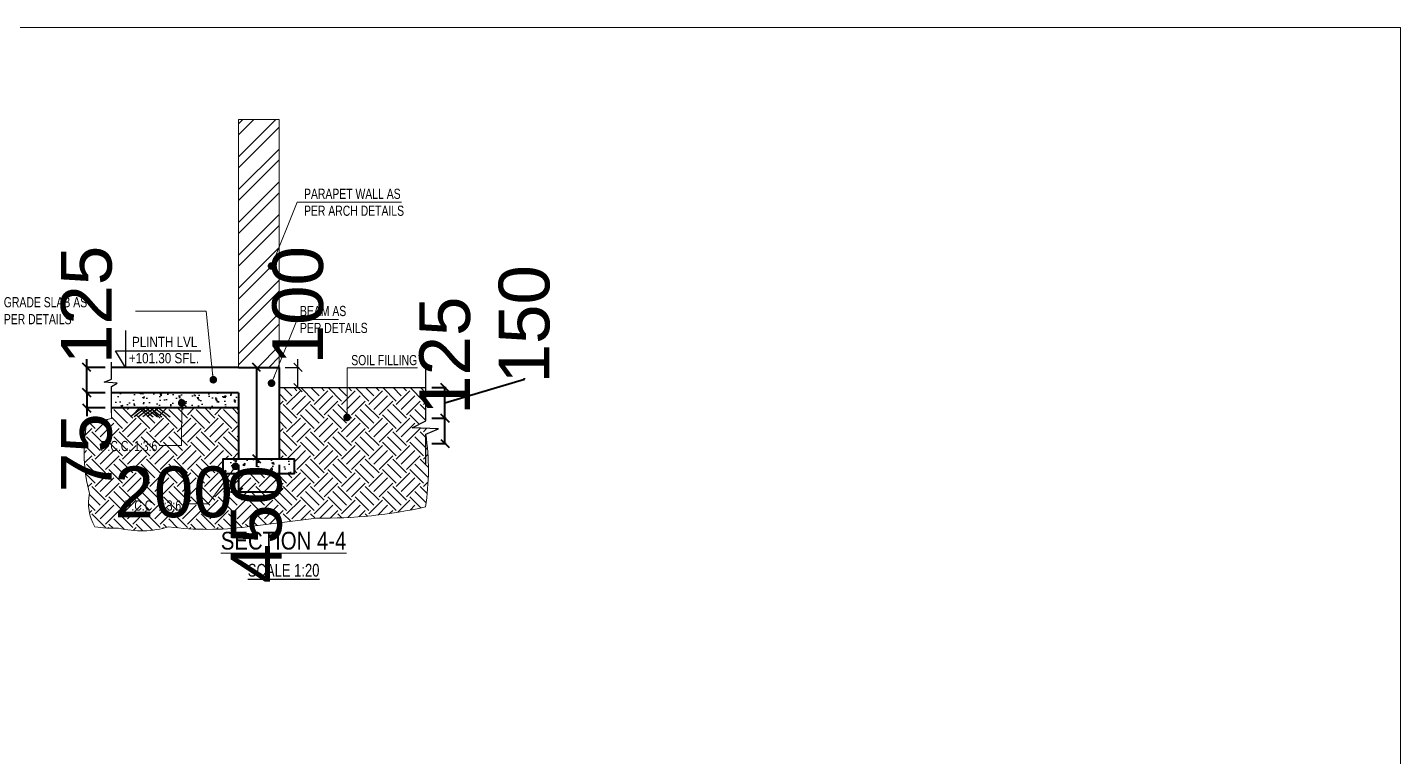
# Model space of a CAD drawing. Header units: millimetres. Extents: x 372 to 37729, y 179 to 80599.
# Drawn here: x 17064 to 23824, y 14622 to 18213 of the extents above; entities that cross this region are included whole.
import ezdxf

# ---------------------------------------------------------------- set-up
doc = ezdxf.new("R2010")
doc.units = ezdxf.units.MM
for name, color, linetype, lineweight in [('A-CONC-PATT', 253, 'Continuous', 0), ('Block', 41, 'Continuous', 13), ('S - COL', 5, 'Continuous', 40), ('S - COL HATCH', 9, 'Continuous', 5), ('S - DIM', 253, 'Continuous', 13), ('S - SEC CUT', 5, 'Continuous', 13), ('S - SEC CUT TXT', 1, 'Continuous', 13), ('STR-Stair', 1, 'Continuous', 13)]:
    doc.layers.add(name, color=color, linetype=linetype, lineweight=lineweight)
for name, color, linetype in [('HAT', 8, 'Continuous'), ('S - HATCH', 8, 'Continuous'), ('S - TXT-1', 6, 'Continuous'), ('S-DIM', 8, 'Continuous'), ('TEMP', 8, 'Continuous'), ('TEXT', 7, 'Continuous')]:
    doc.layers.add(name, color=color, linetype=linetype)
doc.styles.add('SD', font='ARIALNB.TTF')
doc.styles.add('SED', font='ARIALN.TTF', dxfattribs={"height": 50})
doc.styles.add('SOBHA', font='arial.ttf')
doc.styles.add('sobha.sed', font='swisscl.ttf')
doc.dimstyles.new('S--20', dxfattribs={"dimscale": 20, "dimtxt": 12.5, "dimasz": 2, "dimexe": 0.25, "dimexo": 1.5, "dimgap": 0.1, "dimtad": 0, "dimdec": 0, "dimrnd": 0.0005, "dimzin": 0, "dimdsep": 46, "dimtxsty": 'SOBHA', "dimblk": 'OBLIQUE', "dimcen": 0.09, "dimclrd": 8, "dimclre": 8, "dimclrt": 4, "dimadec": 0, "dimazin": 0, "dimtfac": 1, "dimtdec": 0, "dimtofl": 0, "dimtmove": 0, "dimatfit": 3, "dimfxl": 0.18, "dimtolj": 1, "dimtzin": 0, "dimlwd": -1, "dimlwe": -1, "dimarcsym": 0})
doc.dimstyles.new('S-25', dxfattribs={"dimscale": 25, "dimtxt": 2.5, "dimasz": 1.5, "dimexe": 0.25, "dimexo": 0.5, "dimgap": 0.1, "dimtad": 0, "dimdec": 0, "dimrnd": 0.0005, "dimzin": 0, "dimdsep": 46, "dimtxsty": 'SOBHA', "dimblk": 'OBLIQUE', "dimcen": 0.09, "dimclrd": 8, "dimclre": 8, "dimclrt": 6, "dimadec": 0, "dimazin": 0, "dimtfac": 1, "dimtdec": 0, "dimtofl": 0, "dimtmove": 0, "dimatfit": 3, "dimfxl": 0.18, "dimtolj": 1, "dimtzin": 0, "dimlwd": -1, "dimlwe": -1, "dimarcsym": 0})

# ---------------------------------------------------------------- blocks, each defined once
blk = doc.blocks.new('_Oblique')
at = {"color": 0, "linetype": 'ByBlock', "lineweight": -2}
blk.add_line((-0.5, -0.5), (0.5, 0.5), dxfattribs=at)
blk = doc.blocks.new('*D334')
at = {"layer": 'Defpoints', "color": 0, "transparency": 16777216}
for p in [(17355.4, 16538.9), (17476.9, 16538.9), (17476.9, 16413.9)]:
    blk.add_point(p, dxfattribs=at)
at = {"layer": 'S - COL', "color": 8, "transparency": 16777216}
for p, q in [((17355.4, 16538.9), (17355.4, 16578.9)), ((17446.9, 16538.9), (17350.4, 16538.9)), ((17355.4, 16413.9), (17355.4, 16538.9)), ((17446.9, 16413.9), (17350.4, 16413.9))]:
    blk.add_line(p, q, dxfattribs=at)
at = {"layer": 'S - COL', "color": 8, "transparency": 16777216, "xscale": 40, "yscale": 40, "zscale": 40}
for p, rotation in [((17355.4, 16538.9), 90), ((17355.4, 16413.9), 270)]:
    blk.add_blockref('_Oblique', p, dxfattribs=dict(at, rotation=rotation))
at = {"layer": 'S - COL', "color": 4, "transparency": 16777216, "insert": (17355.4, 16846.2), "char_height": 250, "attachment_point": 5, "rotation": 90, "style": 'SOBHA'}
blk.add_mtext('\\A1;125', dxfattribs=at)
blk = doc.blocks.new('*D335')
at = {"layer": 'Defpoints', "color": 0, "transparency": 16777216}
for p in [(17476.9, 16413.9), (17355.4, 16338.9), (17476.9, 16338.9)]:
    blk.add_point(p, dxfattribs=at)
at = {"layer": 'S - COL', "color": 8, "transparency": 16777216}
for p, q in [((17446.9, 16413.9), (17350.4, 16413.9)), ((17355.4, 16413.9), (17355.4, 16338.9)), ((17446.9, 16338.9), (17350.4, 16338.9)), ((17355.4, 16338.9), (17355.4, 16298.9))]:
    blk.add_line(p, q, dxfattribs=at)
at = {"layer": 'S - COL', "color": 8, "transparency": 16777216, "xscale": 40, "yscale": 40, "zscale": 40}
for p, rotation in [((17355.4, 16413.9), 90), ((17355.4, 16338.9), 270)]:
    blk.add_blockref('_Oblique', p, dxfattribs=dict(at, rotation=rotation))
at = {"layer": 'S - COL', "color": 4, "transparency": 16777216, "insert": (17355.4, 16117.9), "char_height": 250, "attachment_point": 5, "rotation": 90, "style": 'SOBHA'}
blk.add_mtext('\\A1;75', dxfattribs=at)
blk = doc.blocks.new('*D245')
at = {"layer": 'Defpoints', "color": 0, "transparency": 16777216}
for p in [(19025.1, 16288.9), (19119.5, 16288.9), (19025.1, 16163.9)]:
    blk.add_point(p, dxfattribs=at)
at = {"layer": 'S - COL', "color": 8, "transparency": 16777216}
for p, q in [((19119.5, 16288.9), (19119.5, 16328.9)), ((19055.1, 16288.9), (19124.5, 16288.9)), ((19119.5, 16163.9), (19119.5, 16288.9)), ((19055.1, 16163.9), (19124.5, 16163.9))]:
    blk.add_line(p, q, dxfattribs=at)
at = {"layer": 'S - COL', "color": 8, "transparency": 16777216, "xscale": 40, "yscale": 40, "zscale": 40}
for p, rotation in [((19119.5, 16288.9), 90), ((19119.5, 16163.9), 270)]:
    blk.add_blockref('_Oblique', p, dxfattribs=dict(at, rotation=rotation))
at = {"layer": 'S - COL', "color": 4, "transparency": 16777216, "insert": (19119.5, 16596.2), "char_height": 250, "attachment_point": 5, "rotation": 90, "style": 'SOBHA'}
blk.add_mtext('\\A1;125', dxfattribs=at)
blk = doc.blocks.new('*D336')
at = {"layer": 'Defpoints', "color": 0, "transparency": 16777216}
for p in [(19025.1, 16438.9), (19119.5, 16438.9), (19025.1, 16288.9)]:
    blk.add_point(p, dxfattribs=at)
at = {"layer": 'S - COL', "color": 8, "transparency": 16777216}
for p, q in [((19055.1, 16438.9), (19124.5, 16438.9)), ((19119.5, 16363.9), (19510.5, 16481.1)), ((19119.5, 16288.9), (19119.5, 16438.9)), ((19510.5, 16481.1), (19510.5, 16485.1)), ((19055.1, 16288.9), (19124.5, 16288.9))]:
    blk.add_line(p, q, dxfattribs=at)
at = {"layer": 'S - COL', "color": 8, "transparency": 16777216, "xscale": 40, "yscale": 40, "zscale": 40}
for p, rotation in [((19119.5, 16438.9), 90), ((19119.5, 16288.9), 270)]:
    blk.add_blockref('_Oblique', p, dxfattribs=dict(at, rotation=rotation))
at = {"layer": 'S - COL', "color": 4, "transparency": 16777216, "insert": (19510.5, 16751.1), "char_height": 250, "attachment_point": 5, "rotation": 90, "style": 'SOBHA'}
blk.add_mtext('\\A1;150', dxfattribs=at)
blk = doc.blocks.new('*D337')
at = {"layer": 'Defpoints', "color": 0, "transparency": 16777216}
for p in [(18103, 16088.9), (18303, 16088.9), (18103, 15923.9)]:
    blk.add_point(p, dxfattribs=at)
at = {"layer": 'S - COL', "color": 8, "transparency": 16777216}
for p, q in [((18103, 16058.9), (18103, 15918.9)), ((18303, 16058.9), (18303, 15918.9)), ((18103, 15923.9), (18063, 15923.9)), ((18303, 15923.9), (18103, 15923.9))]:
    blk.add_line(p, q, dxfattribs=at)
at = {"layer": 'S - COL', "color": 8, "transparency": 16777216, "xscale": 40, "yscale": 40, "zscale": 40, "rotation": 180}
blk.add_blockref('_Oblique', (18103, 15923.9), dxfattribs=at)
at = {"layer": 'S - COL', "color": 8, "transparency": 16777216, "xscale": 40, "yscale": 40, "zscale": 40}
blk.add_blockref('_Oblique', (18303, 15923.9), dxfattribs=at)
at = {"layer": 'S - COL', "color": 4, "transparency": 16777216, "insert": (17783.2, 15923.9), "char_height": 250, "attachment_point": 5, "style": 'SOBHA'}
blk.add_mtext('\\A1;200', dxfattribs=at)
blk = doc.blocks.new('*D246')
at = {"layer": 'Defpoints', "color": 0, "transparency": 16777216}
for p in [(18103, 16538.9), (18103, 16088.9), (18191.6, 16088.9)]:
    blk.add_point(p, dxfattribs=at)
at = {"layer": 'S - COL', "color": 8, "transparency": 16777216}
for p, q in [((18133, 16538.9), (18196.6, 16538.9)), ((18191.6, 16538.9), (18191.6, 16088.9)), ((18133, 16088.9), (18196.6, 16088.9)), ((18191.6, 16088.9), (18191.6, 16048.9))]:
    blk.add_line(p, q, dxfattribs=at)
at = {"layer": 'S - COL', "color": 8, "transparency": 16777216, "xscale": 40, "yscale": 40, "zscale": 40}
for p, rotation in [((18191.6, 16538.9), 90), ((18191.6, 16088.9), 270)]:
    blk.add_blockref('_Oblique', p, dxfattribs=dict(at, rotation=rotation))
at = {"layer": 'S - COL', "color": 4, "transparency": 16777216, "insert": (18191.6, 15766.1), "char_height": 250, "attachment_point": 5, "rotation": 90, "style": 'SOBHA'}
blk.add_mtext('\\A1;450', dxfattribs=at)
blk = doc.blocks.new('*D440')
at = {"layer": 'Defpoints', "color": 0, "linetype": 'ByBlock', "transparency": 16777216}
for p in [(18303, 16538.9), (18303, 16438.9), (18395.8, 16438.9)]:
    blk.add_point(p, dxfattribs=at)
at = {"layer": 'S-DIM', "color": 8, "transparency": 16777216}
for p, q in [((18395.8, 16538.9), (18395.8, 16578.9)), ((18333, 16538.9), (18400.8, 16538.9)), ((18395.8, 16438.9), (18395.8, 16538.9)), ((18333, 16438.9), (18400.8, 16438.9))]:
    blk.add_line(p, q, dxfattribs=at)
at = {"layer": 'S-DIM', "color": 8, "linetype": 'ByBlock', "transparency": 16777216, "xscale": 40, "yscale": 40, "zscale": 40}
for p, rotation in [((18395.8, 16538.9), 90), ((18395.8, 16438.9), 270)]:
    blk.add_blockref('_Oblique', p, dxfattribs=dict(at, rotation=rotation))
at = {"layer": 'S-DIM', "color": 4, "linetype": 'ByBlock', "transparency": 16777216, "insert": (18395.8, 16844.8), "char_height": 250, "attachment_point": 5, "rotation": 90, "style": 'SOBHA'}
blk.add_mtext('\\A1;100', dxfattribs=at)

msp = doc.modelspace()

# ---------------------------------------------------------------- hatches: boundary and pattern name
at = {"layer": 'A-CONC-PATT', "linetype": 'ByBlock'}
h = msp.add_hatch(dxfattribs=at)
h.set_pattern_fill('EARTH', color=8, scale=15, angle=45)
h.set_pattern_definition([(45, (123594.12, 2235012.68), (0, 134.703842), [95.25, -95.25]), (45, (123568.87, 2235037.93), (0, 134.703842), [95.25, -95.25]), (45, (123543.61, 2235063.19), (0, 134.703842), [95.25, -95.25]), (135, (123543.61, 2235080.03), (-134.703842, 0), [95.25, -95.25]), (135, (123568.87, 2235105.28), (-134.703842, 0), [95.25, -95.25]), (135, (123594.12, 2235130.54), (-134.703842, 0), [95.25, -95.25])])
h.paths.add_polyline_path([(18378, 16013.9), (18028, 16013.9), (18028, 16088.9), (18103, 16088.9), (18103, 16338.9), (17710.7, 16338.9), (17668.2, 16307), (17625.8, 16338.9), (17476.9, 16338.9), (17476.9, 16286.6), (17355.4, 16261.1, 0.109246), (17368.8, 15918.1, 0.18018), (17395.1, 15753.7, 0.05927), (17512, 15747.4, 0.134244), (17760.1, 15753.7, 0.065928), (18144.9, 15753.7), (18486.9, 15796.5, 0.059208), (19023.8, 15851.7, 0.074716), (19025.1, 16210.4), (19087.4, 16236.4), (18958.6, 16241.4), (19025.1, 16275.9), (19025.1, 16438.9), (18303, 16438.9), (18303, 16088.9), (18378, 16088.9)])
h.paths.add_polyline_path([(17614.8, 15859.9), (17614.8, 16373.3), (17099.6, 16373.3), (17099.6, 15859.9)], flags=9)
h.paths.add_polyline_path([(17432.6, 15664.5), (18140.3, 15664.5), (18140.3, 16179.6), (17432.6, 16179.6)], flags=9)
h.paths.add_polyline_path([(17524.3, 15805.4), (17843.4, 15805.4), (17843.4, 15910.8), (17524.3, 15910.8)], flags=24)
h.paths.add_polyline_path([(17406.5, 16098.5), (17725.6, 16098.5), (17725.6, 16203.9), (17406.5, 16203.9)], flags=24)
at = {"layer": 'Block', "linetype": 'ByBlock'}
h = msp.add_hatch(dxfattribs=at)
h.set_pattern_fill('ANSI32', color=8, scale=12)
h.set_pattern_definition([(45, (122521.57, 2235012.68), (-80.822305, 80.822305), []), (45, (122575.45, 2235012.68), (-80.822305, 80.822305), [])])
h.paths.add_polyline_path([(18303, 17759.2), (18103, 17759.2), (18103, 16538.9), (18303, 16538.9)])
at = {"layer": 'S - HATCH'}
h = msp.add_hatch(dxfattribs=at)
h.set_pattern_fill('AR-CONC', color=256, scale=0.5)
h.set_pattern_definition([(50, (137657.44, 2471743.78), (91.0923345, -7.9695428), [9.525, -104.775]), (355, (137657.44, 2471743.78), (-17.6217107, 95.5284226), [7.62, -83.820292]), (100.4514447, (137665.03, 2471743.12), (73.4706235, 87.558876), [8.0950044, -89.0451223]), (46.1842, (137657.44, 2471769.18), (135.5395204, -21.021164), [14.2875, -157.1625]), (96.6355576, (137668.74, 2471767.43), (118.702067, 123.713062), [12.1425116, -133.567804]), (351.184151, (137657.44, 2471769.18), (118.702067, 123.713062), [11.4299835, -125.729866]), (21, (137670.14, 2471762.83), (75.8071956, -51.132599), [9.525, -104.775]), (326, (137670.14, 2471762.83), (30.901014, 92.093983), [7.62, -83.82]), (71.451445, (137676.46, 2471758.57), (106.7082096, 40.9613844), [8.0950044, -89.0449688]), (37.5, (137657.44, 2471743.78), (1.54430163, 42.27751944), [0, -82.804, 0, -85.09, 0, -84.1375]), (7.5, (137657.44, 2471743.78), (33.40983126, 50.0902874), [0, -48.514, 0, -80.899, 0, -32.0675]), (327.5, (137629.12, 2471743.78), (67.7952976, -2.864372), [0, -31.75, 0, -99.06, 0, -131.445]), (317.5, (137616.42, 2471743.78), (74.0645907, 12.7132455), [0, -41.275, 0, -65.786, 0, -93.345])])
h.paths.add_polyline_path([(18103, 16413.9), (17476.9, 16413.9), (17476.9, 16338.9), (18103, 16338.9)])
h = msp.add_hatch(dxfattribs=at)
h.set_pattern_fill('AR-CONC', color=256, scale=0.5)
h.set_pattern_definition([(50, (38114.95, 126771.12), (91.092334, -7.969543), [9.525, -104.775]), (355, (38114.95, 126771.12), (-17.62171, 95.52842), [7.62, -83.82029]), (100.451445, (38122.54, 126770.46), (73.470624, 87.558876), [8.095004, -89.04512]), (46.1842, (38114.95, 126796.52), (135.53952, -21.02116), [14.2875, -157.1625]), (96.63556, (38126.25, 126794.77), (118.70207, 123.71306), [12.14251, -133.5678]), (351.18415, (38114.95, 126796.52), (118.70207, 123.71306), [11.42998, -125.72987]), (21, (38127.65, 126790.17), (75.807196, -51.1326), [9.525, -104.775]), (326, (38127.65, 126790.17), (30.901014, 92.09398), [7.62, -83.82]), (71.451445, (38133.97, 126785.91), (106.70821, 40.961384), [8.095004, -89.04497]), (37.5, (38114.95, 126771.123), (1.544302, 42.277519), [0, -82.804, 0, -85.09, 0, -84.1375]), (7.5, (38114.95, 126771.123), (33.409831, 50.090287), [0, -48.514, 0, -80.899, 0, -32.0675]), (327.5, (38086.63, 126771.123), (67.795298, -2.864372), [0, -31.75, 0, -99.06, 0, -131.445]), (317.5, (38073.93, 126771.12), (74.06459, 12.713246), [0, -41.275, 0, -65.786, 0, -93.345])])
h.paths.add_polyline_path([(18028, 16088.9), (18028, 16013.9), (18378, 16013.9), (18378, 16088.9), (18303, 16088.9)])

# ---------------------------------------------------------------- linework, layer by layer
at = {"layer": 'Block', "color": 1}
msp.add_lwpolyline([(18303, 16538.9), (18103, 16538.9), (18103, 17759.2), (18303, 17759.2)], close=True, dxfattribs=at)
at = {"layer": 'HAT'}
msp.add_line((18303, 16438.9), (19025.1, 16438.9), dxfattribs=at)
for points in [[(17476.9, 16315), (17476.9, 16444.8), (17505.9, 16461.4), (17441.6, 16466.4), (17476.9, 16481), (17476.9, 16563.9)], [(19025.1, 16063.9), (19025.1, 16210.4), (19087.4, 16236.4), (18958.6, 16241.4), (19025.1, 16275.9), (19025.1, 16563.9)]]:
    msp.add_lwpolyline(points, dxfattribs=at)
at = {"layer": 'S - COL', "linetype": 'ByBlock'}
for p, q in [((18103, 16538.9), (17476.9, 16538.9)), ((18103, 16413.9), (17476.9, 16413.9)), ((18103, 16338.9), (17476.9, 16338.9))]:
    msp.add_line(p, q, dxfattribs=at)
at = {"layer": 'S - COL'}
for p, q in [((18303, 16538.9), (18303, 16088.9)), ((18103, 16413.9), (18103, 16088.9))]:
    msp.add_line(p, q, dxfattribs=at)
for points in [[(18103, 16538.9), (18303, 16538.9)], [(18378, 16013.9), (18028, 16013.9), (18028, 16088.9), (18303, 16088.9)], [(18303, 16088.9), (18378, 16088.9)], [(18378, 16013.9), (18378, 16088.9)]]:
    msp.add_lwpolyline(points, dxfattribs=at)
at = {"layer": 'S - COL HATCH', "color": 8}
msp.add_lwpolyline([(17476.9, 16338.9), (17476.9, 16286.6), (17355.4, 16261.1, 0.109246), (17368.8, 15918.1, 0.18018), (17395.1, 15753.7, 0.05927), (17512, 15747.4, 0.134244), (17760.1, 15753.7, 0.065928), (18144.9, 15753.7), (18486.9, 15796.5, 0.059208), (19023.8, 15851.7, 0.074716), (19025.1, 16210.4), (19087.4, 16236.4), (18958.6, 16241.4), (19025.1, 16275.9), (19025.1, 16438.9), (18303, 16438.9)], format="xyb", dxfattribs=at)
at = {"layer": 'STR-Stair', "linetype": 'ByBlock'}
msp.add_lwpolyline([(10574.1, 18212.7), (23824.1, 18212.7), (23824.1, 10342.7), (10574.1, 10342.7)], close=True, dxfattribs=at)
at = {"layer": 'STR-Stair', "color": 5, "linetype": 'ByBlock'}
msp.add_lwpolyline([(18303, 16538.9), (18303, 16088.9)], dxfattribs=at)
at = {"layer": 'TEMP', "linetype": 'Continuous', "ltscale": 10}
for p, q in [((17628, 16338.9), (17570.6, 16295.8)), ((17646.7, 16338.9), (17589.3, 16295.8)), ((17668.2, 16338.9), (17610.8, 16295.8)), ((17625.8, 16338.9), (17683.2, 16295.8)), ((17689.2, 16338.9), (17631.8, 16295.8)), ((17647.3, 16338.9), (17704.7, 16295.8)), ((17710.7, 16338.9), (17653.3, 16295.8)), ((17668.2, 16338.9), (17725.6, 16295.8)), ((17689.7, 16338.9), (17747.1, 16295.8)), ((17708.5, 16338.9), (17765.9, 16295.8))]:
    msp.add_line(p, q, dxfattribs=at)
at = {"layer": 'TEMP', "color": 7}
msp.add_lwpolyline([(17546.3, 16720.1), (17546.3, 16538.9), (17497.2, 16620), (17917.4, 16620)], dxfattribs=at)

# ---------------------------------------------------------------- texts
at = {"layer": 'S - SEC CUT', "color": 4, "char_height": 50, "width": 437.836, "attachment_point": 1, "style": 'SED'}
for s, insert in [('PLINTH LVL', (17578.7, 16689.2)), ('+101.30 SFL.', (17563.1, 16609.3))]:
    msp.add_mtext(s, dxfattribs=dict(at, insert=insert))
at = {"layer": 'S - SEC CUT TXT', "color": 1, "linetype": 'ByBlock', "insert": (18015.8, 15729, 0.4), "char_height": 87.5, "width": 1177.794, "attachment_point": 1, "rotation": 0.01072, "style": 'SD'}
msp.add_mtext('{\\fArial Narrow|b0|i0|c0|p34;\\LSECTION 4-4}', dxfattribs=at)
at = {"layer": 'S - TXT-1', "char_height": 50, "style": 'sobha.sed'}
for s, insert, width, attachment_point in [('PARAPET WALL AS \\PPER ARCH DETAILS', (18425.4, 17418.5), 1001.801, 1), ('\\pxqj;GRADE SLAB AS\\PPER DETAILS', (17919.2, 16750.6, 0.4), 971.801, 9), ('\\pxqj;BEAM AS\\PPER DETAILS', (18405.5, 16841.4), 1001.801, 1), ('\\pxqj;SOIL FILLING', (18658, 16599.5, 0.4), 971.801, 1), ('\\pxqj;P.C.C. 1:3:6', (17423.8, 16125.8, 0.4), 1001.801, 7), ('\\pxqj;P.C.C. 1:3:6', (17541.6, 15832.7), 1001.801, 7)]:
    msp.add_mtext(s, dxfattribs=dict(at, insert=insert, width=width, attachment_point=attachment_point))
at = {"layer": 'TEXT', "insert": (19954.2, 15507.5, 0.4), "char_height": 62.5, "width": 1805.445, "attachment_point": 9, "style": 'sobha.sed'}
msp.add_mtext('\\pxql;{\\LSCALE 1:20}', dxfattribs=at)

# ---------------------------------------------------------------- dimensions: what is measured, and where the dimension line sits
at = {"layer": 'S - COL'}
for base, p1, p2, angle, picture, middle in [((17355.4, 16538.9), (17476.9, 16413.9), (17476.9, 16538.9), 90, '*D334', (17355.4, 16846.2)), ((19119.5, 16288.9), (19025.1, 16163.9), (19025.1, 16288.9), 90, '*D245', (19119.5, 16596.2)), ((18191.6, 16088.9), (18103, 16538.9), (18103, 16088.9), 90, '*D246', (18191.6, 15766.1)), ((17355.4, 16338.9), (17476.9, 16413.9), (17476.9, 16338.9), 90, '*D335', (17355.4, 16117.9)), ((18103, 15923.9), (18303, 16088.9), (18103, 16088.9), 180, '*D337', (17783.2, 15923.9))]:
    dim = msp.add_linear_dim(base=base, p1=p1, p2=p2, angle=angle, dimstyle='S--20', dxfattribs=at)
    dim.commit()
    dim.dimension.update_dxf_attribs({"geometry": picture, "text_midpoint": middle})
at = {"layer": 'S - COL', "color": 1}
dim = msp.add_linear_dim(base=(19119.5, 16438.9), p1=(19025.1, 16288.9), p2=(19025.1, 16438.9), angle=90, dimstyle='S--20', override={"dimtmove": 1}, dxfattribs=at)
dim.commit()
dim.dimension.update_dxf_attribs({"geometry": '*D336', "text_midpoint": (19510.5, 16487.1)})
at = {"layer": 'S-DIM', "linetype": 'ByBlock'}
dim = msp.add_linear_dim(base=(18395.8, 16438.9), p1=(18303, 16538.9), p2=(18303, 16438.9), angle=90, dimstyle='S--20', dxfattribs=at)
dim.commit()
dim.dimension.update_dxf_attribs({"geometry": '*D440', "text_midpoint": (18395.8, 16844.8), "dimtype": 160})

# ---------------------------------------------------------------- leaders
at = {"layer": 'S - DIM'}
for points in [[(18265.5, 17037.8), (18391.7, 17351.7), (18905.1, 17351.7)], [(17978.9, 16478, 0.4), (17943.5, 16816.1, 0.4), (17596.1, 16816.1, 0.4)], [(18265.5, 16460.7), (18391.7, 16774.7), (18595.1, 16774.7)], [(18637.3, 16292.3, 0.4), (18637.3, 16536.2, 0.4), (18984.7, 16536.2, 0.4)], [(17823.3, 16363.8, 0.4), (17822.1, 16153.8, 0.4), (17712, 16153.8, 0.4)], [(18088, 16051.4), (17953.4, 15866.4), (17842.7, 15866.4)]]:
    msp.add_leader(points, dimstyle='S-25', override={"dimldrblk": 'Dot'}, dxfattribs=at)

doc.saveas('drawing.dxf')
